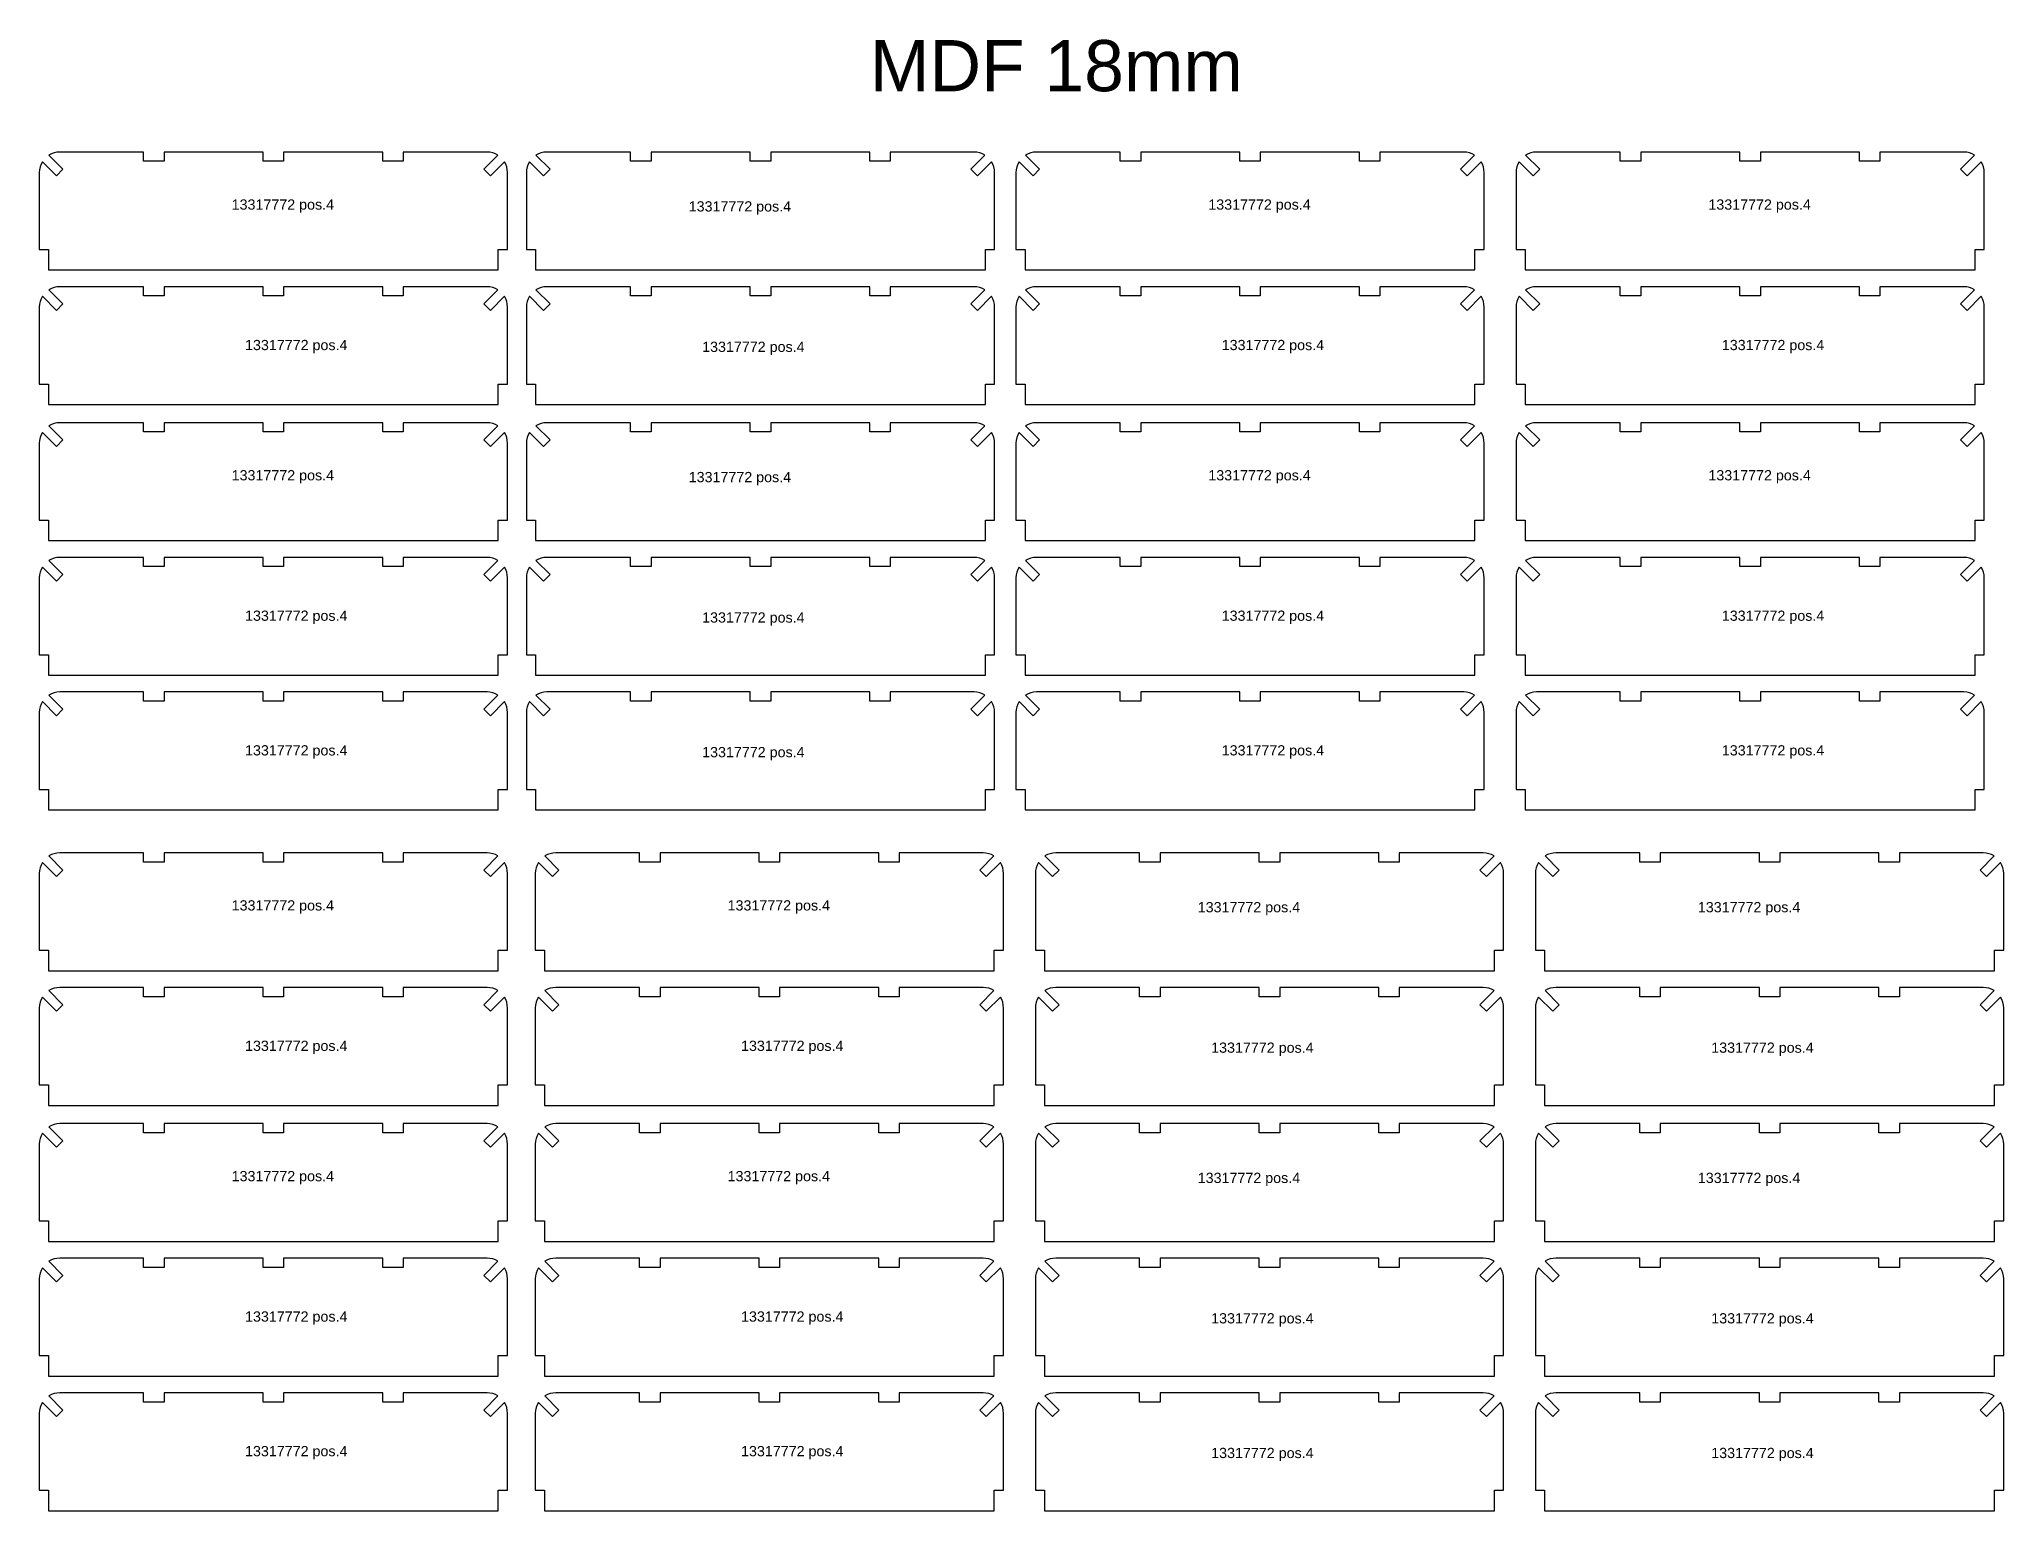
# Model space of a CAD drawing. Header units: millimetres. Extents: x 1390 to 5233, y 271 to 3149.
import ezdxf

# ---------------------------------------------------------------- set-up
doc = ezdxf.new("R2010")
doc.units = ezdxf.units.MM
doc.layers.add('13317772', color=7, linetype='Continuous')
doc.layers.add('Texto', color=3, linetype='Continuous')
doc.styles.get("Standard").update_dxf_attribs({"font": 'arial.ttf'})

msp = doc.modelspace()

# ---------------------------------------------------------------- linework, layer by layer
at = {"layer": '13317772'}
for points in [[(1828.4, 2910.1), (1828.4, 2928.1), (1634.4, 2928.1), (1634.4, 2910.1), (1594.4, 2910.1), (1594.4, 2928.1), (1430.4, 2928.1, 0.140528), (1409.2, 2922), (1436.8, 2894.5), (1424.1, 2881.8), (1396.5, 2909.3, 0.140528), (1390.4, 2888.1), (1390.4, 2737.6), (1408.4, 2737.6), (1408.4, 2697.6), (2288.4, 2697.6), (2288.4, 2737.6), (2306.4, 2737.6), (2306.4, 2888.1, 0.140528), (2300.3, 2909.3), (2272.8, 2881.8), (2260.1, 2894.5), (2287.6, 2922, 0.140528), (2266.4, 2928.1), (2102.4, 2928.1), (2102.4, 2910.1), (2062.4, 2910.1), (2062.4, 2928.1), (1868.4, 2928.1), (1868.4, 2910.1)], [(2781.2, 2910.1), (2781.2, 2928.1), (2587.2, 2928.1), (2587.2, 2910.1), (2547.2, 2910.1), (2547.2, 2928.1), (2383.2, 2928.1, 0.140528), (2362, 2922), (2389.6, 2894.5), (2376.8, 2881.8), (2349.3, 2909.3, 0.140528), (2343.2, 2888.1), (2343.2, 2737.6), (2361.2, 2737.6), (2361.2, 2697.6), (3241.2, 2697.6), (3241.2, 2737.6), (3259.2, 2737.6), (3259.2, 2888.1, 0.140528), (3253.1, 2909.3), (3225.6, 2881.8), (3212.8, 2894.5), (3240.4, 2922, 0.140528), (3219.2, 2928.1), (3055.2, 2928.1), (3055.2, 2910.1), (3015.2, 2910.1), (3015.2, 2928.1), (2821.2, 2928.1), (2821.2, 2910.1)], [(3739, 2910.1), (3739, 2928.1), (3545, 2928.1), (3545, 2910.1), (3505, 2910.1), (3505, 2928.1), (3341, 2928.1, 0.140528), (3319.8, 2922), (3347.4, 2894.5), (3334.6, 2881.8), (3307.1, 2909.3, 0.140528), (3301, 2888.1), (3301, 2737.6), (3319, 2737.6), (3319, 2697.6), (4199, 2697.6), (4199, 2737.6), (4217, 2737.6), (4217, 2888.1, 0.140528), (4210.9, 2909.3), (4183.4, 2881.8), (4170.6, 2894.5), (4198.2, 2922, 0.140528), (4177, 2928.1), (4013, 2928.1), (4013, 2910.1), (3973, 2910.1), (3973, 2928.1), (3779, 2928.1), (3779, 2910.1)], [(4717.3, 2910.1), (4717.3, 2928.1), (4523.3, 2928.1), (4523.3, 2910.1), (4483.3, 2910.1), (4483.3, 2928.1), (4319.3, 2928.1, 0.140528), (4298.1, 2922), (4325.7, 2894.5), (4313, 2881.8), (4285.4, 2909.3, 0.140528), (4279.3, 2888.1), (4279.3, 2737.6), (4297.3, 2737.6), (4297.3, 2697.6), (5177.3, 2697.6), (5177.3, 2737.6), (5195.3, 2737.6), (5195.3, 2888.1, 0.140528), (5189.3, 2909.3), (5161.7, 2881.8), (5149, 2894.5), (5176.5, 2922, 0.140528), (5155.3, 2928.1), (4991.3, 2928.1), (4991.3, 2910.1), (4951.3, 2910.1), (4951.3, 2928.1), (4757.3, 2928.1), (4757.3, 2910.1)], [(1828.4, 2646.9), (1828.4, 2664.9), (1634.4, 2664.9), (1634.4, 2646.9), (1594.4, 2646.9), (1594.4, 2664.9), (1430.4, 2664.9, 0.140528), (1409.2, 2658.8), (1436.8, 2631.2), (1424.1, 2618.5), (1396.5, 2646.1, 0.140528), (1390.4, 2624.9), (1390.4, 2474.4), (1408.4, 2474.4), (1408.4, 2434.4), (2288.4, 2434.4), (2288.4, 2474.4), (2306.4, 2474.4), (2306.4, 2624.9, 0.140528), (2300.3, 2646.1), (2272.8, 2618.5), (2260.1, 2631.2), (2287.6, 2658.8, 0.140528), (2266.4, 2664.9), (2102.4, 2664.9), (2102.4, 2646.9), (2062.4, 2646.9), (2062.4, 2664.9), (1868.4, 2664.9), (1868.4, 2646.9)], [(2781.2, 2646.9), (2781.2, 2664.9), (2587.2, 2664.9), (2587.2, 2646.9), (2547.2, 2646.9), (2547.2, 2664.9), (2383.2, 2664.9, 0.140528), (2362, 2658.8), (2389.6, 2631.2), (2376.8, 2618.5), (2349.3, 2646.1, 0.140528), (2343.2, 2624.9), (2343.2, 2474.4), (2361.2, 2474.4), (2361.2, 2434.4), (3241.2, 2434.4), (3241.2, 2474.4), (3259.2, 2474.4), (3259.2, 2624.9, 0.140528), (3253.1, 2646.1), (3225.6, 2618.5), (3212.8, 2631.2), (3240.4, 2658.8, 0.140528), (3219.2, 2664.9), (3055.2, 2664.9), (3055.2, 2646.9), (3015.2, 2646.9), (3015.2, 2664.9), (2821.2, 2664.9), (2821.2, 2646.9)], [(3739, 2646.9), (3739, 2664.9), (3545, 2664.9), (3545, 2646.9), (3505, 2646.9), (3505, 2664.9), (3341, 2664.9, 0.140528), (3319.8, 2658.8), (3347.4, 2631.2), (3334.6, 2618.5), (3307.1, 2646.1, 0.140528), (3301, 2624.9), (3301, 2474.4), (3319, 2474.4), (3319, 2434.4), (4199, 2434.4), (4199, 2474.4), (4217, 2474.4), (4217, 2624.9, 0.140528), (4210.9, 2646.1), (4183.4, 2618.5), (4170.6, 2631.2), (4198.2, 2658.8, 0.140528), (4177, 2664.9), (4013, 2664.9), (4013, 2646.9), (3973, 2646.9), (3973, 2664.9), (3779, 2664.9), (3779, 2646.9)], [(4717.3, 2646.9), (4717.3, 2664.9), (4523.3, 2664.9), (4523.3, 2646.9), (4483.3, 2646.9), (4483.3, 2664.9), (4319.3, 2664.9, 0.140528), (4298.1, 2658.8), (4325.7, 2631.2), (4313, 2618.5), (4285.4, 2646.1, 0.140528), (4279.3, 2624.9), (4279.3, 2474.4), (4297.3, 2474.4), (4297.3, 2434.4), (5177.3, 2434.4), (5177.3, 2474.4), (5195.3, 2474.4), (5195.3, 2624.9, 0.140528), (5189.3, 2646.1), (5161.7, 2618.5), (5149, 2631.2), (5176.5, 2658.8, 0.140528), (5155.3, 2664.9), (4991.3, 2664.9), (4991.3, 2646.9), (4951.3, 2646.9), (4951.3, 2664.9), (4757.3, 2664.9), (4757.3, 2646.9)], [(1828.4, 2380.8), (1828.4, 2398.8), (1634.4, 2398.8), (1634.4, 2380.8), (1594.4, 2380.8), (1594.4, 2398.8), (1430.4, 2398.8, 0.140528), (1409.2, 2392.7), (1436.8, 2365.1), (1424.1, 2352.4), (1396.5, 2380, 0.140528), (1390.4, 2358.8), (1390.4, 2208.3), (1408.4, 2208.3), (1408.4, 2168.3), (2288.4, 2168.3), (2288.4, 2208.3), (2306.4, 2208.3), (2306.4, 2358.8, 0.140528), (2300.3, 2380), (2272.8, 2352.4), (2260.1, 2365.1), (2287.6, 2392.7, 0.140528), (2266.4, 2398.8), (2102.4, 2398.8), (2102.4, 2380.8), (2062.4, 2380.8), (2062.4, 2398.8), (1868.4, 2398.8), (1868.4, 2380.8)], [(2781.2, 2380.8), (2781.2, 2398.8), (2587.2, 2398.8), (2587.2, 2380.8), (2547.2, 2380.8), (2547.2, 2398.8), (2383.2, 2398.8, 0.140528), (2362, 2392.7), (2389.6, 2365.1), (2376.8, 2352.4), (2349.3, 2380, 0.140528), (2343.2, 2358.8), (2343.2, 2208.3), (2361.2, 2208.3), (2361.2, 2168.3), (3241.2, 2168.3), (3241.2, 2208.3), (3259.2, 2208.3), (3259.2, 2358.8, 0.140528), (3253.1, 2380), (3225.6, 2352.4), (3212.8, 2365.1), (3240.4, 2392.7, 0.140528), (3219.2, 2398.8), (3055.2, 2398.8), (3055.2, 2380.8), (3015.2, 2380.8), (3015.2, 2398.8), (2821.2, 2398.8), (2821.2, 2380.8)], [(3739, 2380.8), (3739, 2398.8), (3545, 2398.8), (3545, 2380.8), (3505, 2380.8), (3505, 2398.8), (3341, 2398.8, 0.140528), (3319.8, 2392.7), (3347.4, 2365.1), (3334.6, 2352.4), (3307.1, 2380, 0.140528), (3301, 2358.8), (3301, 2208.3), (3319, 2208.3), (3319, 2168.3), (4199, 2168.3), (4199, 2208.3), (4217, 2208.3), (4217, 2358.8, 0.140528), (4210.9, 2380), (4183.4, 2352.4), (4170.6, 2365.1), (4198.2, 2392.7, 0.140528), (4177, 2398.8), (4013, 2398.8), (4013, 2380.8), (3973, 2380.8), (3973, 2398.8), (3779, 2398.8), (3779, 2380.8)], [(4717.3, 2380.8), (4717.3, 2398.8), (4523.3, 2398.8), (4523.3, 2380.8), (4483.3, 2380.8), (4483.3, 2398.8), (4319.3, 2398.8, 0.140528), (4298.1, 2392.7), (4325.7, 2365.1), (4313, 2352.4), (4285.4, 2380, 0.140528), (4279.3, 2358.8), (4279.3, 2208.3), (4297.3, 2208.3), (4297.3, 2168.3), (5177.3, 2168.3), (5177.3, 2208.3), (5195.3, 2208.3), (5195.3, 2358.8, 0.140528), (5189.3, 2380), (5161.7, 2352.4), (5149, 2365.1), (5176.5, 2392.7, 0.140528), (5155.3, 2398.8), (4991.3, 2398.8), (4991.3, 2380.8), (4951.3, 2380.8), (4951.3, 2398.8), (4757.3, 2398.8), (4757.3, 2380.8)], [(1828.4, 2117.5), (1828.4, 2135.5), (1634.4, 2135.5), (1634.4, 2117.5), (1594.4, 2117.5), (1594.4, 2135.5), (1430.4, 2135.5, 0.140528), (1409.2, 2129.4), (1436.8, 2101.9), (1424.1, 2089.2), (1396.5, 2116.7, 0.140528), (1390.4, 2095.5), (1390.4, 1945), (1408.4, 1945), (1408.4, 1905), (2288.4, 1905), (2288.4, 1945), (2306.4, 1945), (2306.4, 2095.5, 0.140528), (2300.3, 2116.7), (2272.8, 2089.2), (2260.1, 2101.9), (2287.6, 2129.4, 0.140528), (2266.4, 2135.5), (2102.4, 2135.5), (2102.4, 2117.5), (2062.4, 2117.5), (2062.4, 2135.5), (1868.4, 2135.5), (1868.4, 2117.5)], [(2781.2, 2117.5), (2781.2, 2135.5), (2587.2, 2135.5), (2587.2, 2117.5), (2547.2, 2117.5), (2547.2, 2135.5), (2383.2, 2135.5, 0.140528), (2362, 2129.4), (2389.6, 2101.9), (2376.8, 2089.2), (2349.3, 2116.7, 0.140528), (2343.2, 2095.5), (2343.2, 1945), (2361.2, 1945), (2361.2, 1905), (3241.2, 1905), (3241.2, 1945), (3259.2, 1945), (3259.2, 2095.5, 0.140528), (3253.1, 2116.7), (3225.6, 2089.2), (3212.8, 2101.9), (3240.4, 2129.4, 0.140528), (3219.2, 2135.5), (3055.2, 2135.5), (3055.2, 2117.5), (3015.2, 2117.5), (3015.2, 2135.5), (2821.2, 2135.5), (2821.2, 2117.5)], [(3739, 2117.5), (3739, 2135.5), (3545, 2135.5), (3545, 2117.5), (3505, 2117.5), (3505, 2135.5), (3341, 2135.5, 0.140528), (3319.8, 2129.4), (3347.4, 2101.9), (3334.6, 2089.2), (3307.1, 2116.7, 0.140528), (3301, 2095.5), (3301, 1945), (3319, 1945), (3319, 1905), (4199, 1905), (4199, 1945), (4217, 1945), (4217, 2095.5, 0.140528), (4210.9, 2116.7), (4183.4, 2089.2), (4170.6, 2101.9), (4198.2, 2129.4, 0.140528), (4177, 2135.5), (4013, 2135.5), (4013, 2117.5), (3973, 2117.5), (3973, 2135.5), (3779, 2135.5), (3779, 2117.5)], [(4717.3, 2117.5), (4717.3, 2135.5), (4523.3, 2135.5), (4523.3, 2117.5), (4483.3, 2117.5), (4483.3, 2135.5), (4319.3, 2135.5, 0.140528), (4298.1, 2129.4), (4325.7, 2101.9), (4313, 2089.2), (4285.4, 2116.7, 0.140528), (4279.3, 2095.5), (4279.3, 1945), (4297.3, 1945), (4297.3, 1905), (5177.3, 1905), (5177.3, 1945), (5195.3, 1945), (5195.3, 2095.5, 0.140528), (5189.3, 2116.7), (5161.7, 2089.2), (5149, 2101.9), (5176.5, 2129.4, 0.140528), (5155.3, 2135.5), (4991.3, 2135.5), (4991.3, 2117.5), (4951.3, 2117.5), (4951.3, 2135.5), (4757.3, 2135.5), (4757.3, 2117.5)], [(1828.4, 1854.3), (1828.4, 1872.3), (1634.4, 1872.3), (1634.4, 1854.3), (1594.4, 1854.3), (1594.4, 1872.3), (1430.4, 1872.3, 0.140528), (1409.2, 1866.2), (1436.8, 1838.6), (1424.1, 1825.9), (1396.5, 1853.5, 0.140528), (1390.4, 1832.3), (1390.4, 1681.8), (1408.4, 1681.8), (1408.4, 1641.8), (2288.4, 1641.8), (2288.4, 1681.8), (2306.4, 1681.8), (2306.4, 1832.3, 0.140528), (2300.3, 1853.5), (2272.8, 1825.9), (2260.1, 1838.6), (2287.6, 1866.2, 0.140528), (2266.4, 1872.3), (2102.4, 1872.3), (2102.4, 1854.3), (2062.4, 1854.3), (2062.4, 1872.3), (1868.4, 1872.3), (1868.4, 1854.3)], [(2781.2, 1854.3), (2781.2, 1872.3), (2587.2, 1872.3), (2587.2, 1854.3), (2547.2, 1854.3), (2547.2, 1872.3), (2383.2, 1872.3, 0.140528), (2362, 1866.2), (2389.6, 1838.6), (2376.8, 1825.9), (2349.3, 1853.5, 0.140528), (2343.2, 1832.3), (2343.2, 1681.8), (2361.2, 1681.8), (2361.2, 1641.8), (3241.2, 1641.8), (3241.2, 1681.8), (3259.2, 1681.8), (3259.2, 1832.3, 0.140528), (3253.1, 1853.5), (3225.6, 1825.9), (3212.8, 1838.6), (3240.4, 1866.2, 0.140528), (3219.2, 1872.3), (3055.2, 1872.3), (3055.2, 1854.3), (3015.2, 1854.3), (3015.2, 1872.3), (2821.2, 1872.3), (2821.2, 1854.3)], [(3739, 1854.3), (3739, 1872.3), (3545, 1872.3), (3545, 1854.3), (3505, 1854.3), (3505, 1872.3), (3341, 1872.3, 0.140528), (3319.8, 1866.2), (3347.4, 1838.6), (3334.6, 1825.9), (3307.1, 1853.5, 0.140528), (3301, 1832.3), (3301, 1681.8), (3319, 1681.8), (3319, 1641.8), (4199, 1641.8), (4199, 1681.8), (4217, 1681.8), (4217, 1832.3, 0.140528), (4210.9, 1853.5), (4183.4, 1825.9), (4170.6, 1838.6), (4198.2, 1866.2, 0.140528), (4177, 1872.3), (4013, 1872.3), (4013, 1854.3), (3973, 1854.3), (3973, 1872.3), (3779, 1872.3), (3779, 1854.3)], [(4717.3, 1854.3), (4717.3, 1872.3), (4523.3, 1872.3), (4523.3, 1854.3), (4483.3, 1854.3), (4483.3, 1872.3), (4319.3, 1872.3, 0.140528), (4298.1, 1866.2), (4325.7, 1838.6), (4313, 1825.9), (4285.4, 1853.5, 0.140528), (4279.3, 1832.3), (4279.3, 1681.8), (4297.3, 1681.8), (4297.3, 1641.8), (5177.3, 1641.8), (5177.3, 1681.8), (5195.3, 1681.8), (5195.3, 1832.3, 0.140528), (5189.3, 1853.5), (5161.7, 1825.9), (5149, 1838.6), (5176.5, 1866.2, 0.140528), (5155.3, 1872.3), (4991.3, 1872.3), (4991.3, 1854.3), (4951.3, 1854.3), (4951.3, 1872.3), (4757.3, 1872.3), (4757.3, 1854.3)], [(1828.4, 1539.6), (1828.4, 1557.6), (1634.4, 1557.6), (1634.4, 1539.6), (1594.4, 1539.6), (1594.4, 1557.6), (1430.4, 1557.6, 0.140528), (1409.2, 1551.6), (1436.8, 1524), (1424.1, 1511.3), (1396.5, 1538.8, 0.140528), (1390.4, 1517.6), (1390.4, 1367.1), (1408.4, 1367.1), (1408.4, 1327.1), (2288.4, 1327.1), (2288.4, 1367.1), (2306.4, 1367.1), (2306.4, 1517.6, 0.140528), (2300.3, 1538.8), (2272.8, 1511.3), (2260.1, 1524), (2287.6, 1551.6, 0.140528), (2266.4, 1557.6), (2102.4, 1557.6), (2102.4, 1539.6), (2062.4, 1539.6), (2062.4, 1557.6), (1868.4, 1557.6), (1868.4, 1539.6)], [(2798.7, 1539.6), (2798.7, 1557.6), (2604.7, 1557.6), (2604.7, 1539.6), (2564.7, 1539.6), (2564.7, 1557.6), (2400.7, 1557.6, 0.140528), (2379.5, 1551.6), (2407, 1524), (2394.3, 1511.3), (2366.7, 1538.8, 0.140528), (2360.7, 1517.6), (2360.7, 1367.1), (2378.7, 1367.1), (2378.7, 1327.1), (3258.7, 1327.1), (3258.7, 1367.1), (3276.7, 1367.1), (3276.7, 1517.6, 0.140528), (3270.6, 1538.8), (3243, 1511.3), (3230.3, 1524), (3257.9, 1551.6, 0.140528), (3236.7, 1557.6), (3072.7, 1557.6), (3072.7, 1539.6), (3032.7, 1539.6), (3032.7, 1557.6), (2838.7, 1557.6), (2838.7, 1539.6)], [(3777, 1539.6), (3777, 1557.6), (3583, 1557.6), (3583, 1539.6), (3543, 1539.6), (3543, 1557.6), (3379, 1557.6, 0.140528), (3357.8, 1551.6), (3385.4, 1524), (3372.6, 1511.3), (3345.1, 1538.8, 0.140528), (3339, 1517.6), (3339, 1367.1), (3357, 1367.1), (3357, 1327.1), (4237, 1327.1), (4237, 1367.1), (4255, 1367.1), (4255, 1517.6, 0.140528), (4248.9, 1538.8), (4221.4, 1511.3), (4208.6, 1524), (4236.2, 1551.6, 0.140528), (4215, 1557.6), (4051, 1557.6), (4051, 1539.6), (4011, 1539.6), (4011, 1557.6), (3817, 1557.6), (3817, 1539.6)], [(4755.3, 1539.6), (4755.3, 1557.6), (4561.3, 1557.6), (4561.3, 1539.6), (4521.3, 1539.6), (4521.3, 1557.6), (4357.3, 1557.6, 0.140528), (4336.1, 1551.6), (4363.7, 1524), (4351, 1511.3), (4323.4, 1538.8, 0.140528), (4317.3, 1517.6), (4317.3, 1367.1), (4335.3, 1367.1), (4335.3, 1327.1), (5215.3, 1327.1), (5215.3, 1367.1), (5233.3, 1367.1), (5233.3, 1517.6, 0.140528), (5227.2, 1538.8), (5199.7, 1511.3), (5187, 1524), (5214.5, 1551.6, 0.140528), (5193.3, 1557.6), (5029.3, 1557.6), (5029.3, 1539.6), (4989.3, 1539.6), (4989.3, 1557.6), (4795.3, 1557.6), (4795.3, 1539.6)], [(1828.4, 1276.4), (1828.4, 1294.4), (1634.4, 1294.4), (1634.4, 1276.4), (1594.4, 1276.4), (1594.4, 1294.4), (1430.4, 1294.4, 0.140528), (1409.2, 1288.3), (1436.8, 1260.8), (1424.1, 1248), (1396.5, 1275.6, 0.140528), (1390.4, 1254.4), (1390.4, 1103.9), (1408.4, 1103.9), (1408.4, 1063.9), (2288.4, 1063.9), (2288.4, 1103.9), (2306.4, 1103.9), (2306.4, 1254.4, 0.140528), (2300.3, 1275.6), (2272.8, 1248), (2260.1, 1260.8), (2287.6, 1288.3, 0.140528), (2266.4, 1294.4), (2102.4, 1294.4), (2102.4, 1276.4), (2062.4, 1276.4), (2062.4, 1294.4), (1868.4, 1294.4), (1868.4, 1276.4)], [(2798.7, 1276.4), (2798.7, 1294.4), (2604.7, 1294.4), (2604.7, 1276.4), (2564.7, 1276.4), (2564.7, 1294.4), (2400.7, 1294.4, 0.140528), (2379.5, 1288.3), (2407, 1260.8), (2394.3, 1248), (2366.7, 1275.6, 0.140528), (2360.7, 1254.4), (2360.7, 1103.9), (2378.7, 1103.9), (2378.7, 1063.9), (3258.7, 1063.9), (3258.7, 1103.9), (3276.7, 1103.9), (3276.7, 1254.4, 0.140528), (3270.6, 1275.6), (3243, 1248), (3230.3, 1260.8), (3257.9, 1288.3, 0.140528), (3236.7, 1294.4), (3072.7, 1294.4), (3072.7, 1276.4), (3032.7, 1276.4), (3032.7, 1294.4), (2838.7, 1294.4), (2838.7, 1276.4)], [(3777, 1276.4), (3777, 1294.4), (3583, 1294.4), (3583, 1276.4), (3543, 1276.4), (3543, 1294.4), (3379, 1294.4, 0.140528), (3357.8, 1288.3), (3385.4, 1260.8), (3372.6, 1248), (3345.1, 1275.6, 0.140528), (3339, 1254.4), (3339, 1103.9), (3357, 1103.9), (3357, 1063.9), (4237, 1063.9), (4237, 1103.9), (4255, 1103.9), (4255, 1254.4, 0.140528), (4248.9, 1275.6), (4221.4, 1248), (4208.6, 1260.8), (4236.2, 1288.3, 0.140528), (4215, 1294.4), (4051, 1294.4), (4051, 1276.4), (4011, 1276.4), (4011, 1294.4), (3817, 1294.4), (3817, 1276.4)], [(4755.3, 1276.4), (4755.3, 1294.4), (4561.3, 1294.4), (4561.3, 1276.4), (4521.3, 1276.4), (4521.3, 1294.4), (4357.3, 1294.4, 0.140528), (4336.1, 1288.3), (4363.7, 1260.8), (4351, 1248), (4323.4, 1275.6, 0.140528), (4317.3, 1254.4), (4317.3, 1103.9), (4335.3, 1103.9), (4335.3, 1063.9), (5215.3, 1063.9), (5215.3, 1103.9), (5233.3, 1103.9), (5233.3, 1254.4, 0.140528), (5227.2, 1275.6), (5199.7, 1248), (5187, 1260.8), (5214.5, 1288.3, 0.140528), (5193.3, 1294.4), (5029.3, 1294.4), (5029.3, 1276.4), (4989.3, 1276.4), (4989.3, 1294.4), (4795.3, 1294.4), (4795.3, 1276.4)], [(1828.4, 1010.3), (1828.4, 1028.3), (1634.4, 1028.3), (1634.4, 1010.3), (1594.4, 1010.3), (1594.4, 1028.3), (1430.4, 1028.3, 0.140528), (1409.2, 1022.2), (1436.8, 994.7), (1424.1, 981.9), (1396.5, 1009.5, 0.140528), (1390.4, 988.3), (1390.4, 837.8), (1408.4, 837.8), (1408.4, 797.8), (2288.4, 797.8), (2288.4, 837.8), (2306.4, 837.8), (2306.4, 988.3, 0.140528), (2300.3, 1009.5), (2272.8, 981.9), (2260.1, 994.7), (2287.6, 1022.2, 0.140528), (2266.4, 1028.3), (2102.4, 1028.3), (2102.4, 1010.3), (2062.4, 1010.3), (2062.4, 1028.3), (1868.4, 1028.3), (1868.4, 1010.3)], [(2798.7, 1010.3), (2798.7, 1028.3), (2604.7, 1028.3), (2604.7, 1010.3), (2564.7, 1010.3), (2564.7, 1028.3), (2400.7, 1028.3, 0.140528), (2379.5, 1022.2), (2407, 994.7), (2394.3, 981.9), (2366.7, 1009.5, 0.140528), (2360.7, 988.3), (2360.7, 837.8), (2378.7, 837.8), (2378.7, 797.8), (3258.7, 797.8), (3258.7, 837.8), (3276.7, 837.8), (3276.7, 988.3, 0.140528), (3270.6, 1009.5), (3243, 981.9), (3230.3, 994.7), (3257.9, 1022.2, 0.140528), (3236.7, 1028.3), (3072.7, 1028.3), (3072.7, 1010.3), (3032.7, 1010.3), (3032.7, 1028.3), (2838.7, 1028.3), (2838.7, 1010.3)], [(3777, 1010.3), (3777, 1028.3), (3583, 1028.3), (3583, 1010.3), (3543, 1010.3), (3543, 1028.3), (3379, 1028.3, 0.140528), (3357.8, 1022.2), (3385.4, 994.7), (3372.6, 981.9), (3345.1, 1009.5, 0.140528), (3339, 988.3), (3339, 837.8), (3357, 837.8), (3357, 797.8), (4237, 797.8), (4237, 837.8), (4255, 837.8), (4255, 988.3, 0.140528), (4248.9, 1009.5), (4221.4, 981.9), (4208.6, 994.7), (4236.2, 1022.2, 0.140528), (4215, 1028.3), (4051, 1028.3), (4051, 1010.3), (4011, 1010.3), (4011, 1028.3), (3817, 1028.3), (3817, 1010.3)], [(4755.3, 1010.3), (4755.3, 1028.3), (4561.3, 1028.3), (4561.3, 1010.3), (4521.3, 1010.3), (4521.3, 1028.3), (4357.3, 1028.3, 0.140528), (4336.1, 1022.2), (4363.7, 994.7), (4351, 981.9), (4323.4, 1009.5, 0.140528), (4317.3, 988.3), (4317.3, 837.8), (4335.3, 837.8), (4335.3, 797.8), (5215.3, 797.8), (5215.3, 837.8), (5233.3, 837.8), (5233.3, 988.3, 0.140528), (5227.2, 1009.5), (5199.7, 981.9), (5187, 994.7), (5214.5, 1022.2, 0.140528), (5193.3, 1028.3), (5029.3, 1028.3), (5029.3, 1010.3), (4989.3, 1010.3), (4989.3, 1028.3), (4795.3, 1028.3), (4795.3, 1010.3)], [(1828.4, 747), (1828.4, 765), (1634.4, 765), (1634.4, 747), (1594.4, 747), (1594.4, 765), (1430.4, 765, 0.140528), (1409.2, 759), (1436.8, 731.4), (1424.1, 718.7), (1396.5, 746.2, 0.140528), (1390.4, 725), (1390.4, 574.5), (1408.4, 574.5), (1408.4, 534.5), (2288.4, 534.5), (2288.4, 574.5), (2306.4, 574.5), (2306.4, 725, 0.140528), (2300.3, 746.2), (2272.8, 718.7), (2260.1, 731.4), (2287.6, 759, 0.140528), (2266.4, 765), (2102.4, 765), (2102.4, 747), (2062.4, 747), (2062.4, 765), (1868.4, 765), (1868.4, 747)], [(2798.7, 747), (2798.7, 765), (2604.7, 765), (2604.7, 747), (2564.7, 747), (2564.7, 765), (2400.7, 765, 0.140528), (2379.5, 759), (2407, 731.4), (2394.3, 718.7), (2366.7, 746.2, 0.140528), (2360.7, 725), (2360.7, 574.5), (2378.7, 574.5), (2378.7, 534.5), (3258.7, 534.5), (3258.7, 574.5), (3276.7, 574.5), (3276.7, 725, 0.140528), (3270.6, 746.2), (3243, 718.7), (3230.3, 731.4), (3257.9, 759, 0.140528), (3236.7, 765), (3072.7, 765), (3072.7, 747), (3032.7, 747), (3032.7, 765), (2838.7, 765), (2838.7, 747)], [(3777, 747), (3777, 765), (3583, 765), (3583, 747), (3543, 747), (3543, 765), (3379, 765, 0.140528), (3357.8, 759), (3385.4, 731.4), (3372.6, 718.7), (3345.1, 746.2, 0.140528), (3339, 725), (3339, 574.5), (3357, 574.5), (3357, 534.5), (4237, 534.5), (4237, 574.5), (4255, 574.5), (4255, 725, 0.140528), (4248.9, 746.2), (4221.4, 718.7), (4208.6, 731.4), (4236.2, 759, 0.140528), (4215, 765), (4051, 765), (4051, 747), (4011, 747), (4011, 765), (3817, 765), (3817, 747)], [(4755.3, 747), (4755.3, 765), (4561.3, 765), (4561.3, 747), (4521.3, 747), (4521.3, 765), (4357.3, 765, 0.140528), (4336.1, 759), (4363.7, 731.4), (4351, 718.7), (4323.4, 746.2, 0.140528), (4317.3, 725), (4317.3, 574.5), (4335.3, 574.5), (4335.3, 534.5), (5215.3, 534.5), (5215.3, 574.5), (5233.3, 574.5), (5233.3, 725, 0.140528), (5227.2, 746.2), (5199.7, 718.7), (5187, 731.4), (5214.5, 759, 0.140528), (5193.3, 765), (5029.3, 765), (5029.3, 747), (4989.3, 747), (4989.3, 765), (4795.3, 765), (4795.3, 747)], [(1828.4, 483.8), (1828.4, 501.8), (1634.4, 501.8), (1634.4, 483.8), (1594.4, 483.8), (1594.4, 501.8), (1430.4, 501.8, 0.140528), (1409.2, 495.7), (1436.8, 468.1), (1424.1, 455.4), (1396.5, 483, 0.140528), (1390.4, 461.8), (1390.4, 311.3), (1408.4, 311.3), (1408.4, 271.3), (2288.4, 271.3), (2288.4, 311.3), (2306.4, 311.3), (2306.4, 461.8, 0.140528), (2300.3, 483), (2272.8, 455.4), (2260.1, 468.1), (2287.6, 495.7, 0.140528), (2266.4, 501.8), (2102.4, 501.8), (2102.4, 483.8), (2062.4, 483.8), (2062.4, 501.8), (1868.4, 501.8), (1868.4, 483.8)], [(2798.7, 483.8), (2798.7, 501.8), (2604.7, 501.8), (2604.7, 483.8), (2564.7, 483.8), (2564.7, 501.8), (2400.7, 501.8, 0.140528), (2379.5, 495.7), (2407, 468.1), (2394.3, 455.4), (2366.7, 483, 0.140528), (2360.7, 461.8), (2360.7, 311.3), (2378.7, 311.3), (2378.7, 271.3), (3258.7, 271.3), (3258.7, 311.3), (3276.7, 311.3), (3276.7, 461.8, 0.140528), (3270.6, 483), (3243, 455.4), (3230.3, 468.1), (3257.9, 495.7, 0.140528), (3236.7, 501.8), (3072.7, 501.8), (3072.7, 483.8), (3032.7, 483.8), (3032.7, 501.8), (2838.7, 501.8), (2838.7, 483.8)], [(3777, 483.8), (3777, 501.8), (3583, 501.8), (3583, 483.8), (3543, 483.8), (3543, 501.8), (3379, 501.8, 0.140528), (3357.8, 495.7), (3385.4, 468.1), (3372.6, 455.4), (3345.1, 483, 0.140528), (3339, 461.8), (3339, 311.3), (3357, 311.3), (3357, 271.3), (4237, 271.3), (4237, 311.3), (4255, 311.3), (4255, 461.8, 0.140528), (4248.9, 483), (4221.4, 455.4), (4208.6, 468.1), (4236.2, 495.7, 0.140528), (4215, 501.8), (4051, 501.8), (4051, 483.8), (4011, 483.8), (4011, 501.8), (3817, 501.8), (3817, 483.8)], [(4755.3, 483.8), (4755.3, 501.8), (4561.3, 501.8), (4561.3, 483.8), (4521.3, 483.8), (4521.3, 501.8), (4357.3, 501.8, 0.140528), (4336.1, 495.7), (4363.7, 468.1), (4351, 455.4), (4323.4, 483, 0.140528), (4317.3, 461.8), (4317.3, 311.3), (4335.3, 311.3), (4335.3, 271.3), (5215.3, 271.3), (5215.3, 311.3), (5233.3, 311.3), (5233.3, 461.8, 0.140528), (5227.2, 483), (5199.7, 455.4), (5187, 468.1), (5214.5, 495.7, 0.140528), (5193.3, 501.8), (5029.3, 501.8), (5029.3, 483.8), (4989.3, 483.8), (4989.3, 501.8), (4795.3, 501.8), (4795.3, 483.8)]]:
    msp.add_lwpolyline(points, format="xyb", close=True, dxfattribs=at)

# ---------------------------------------------------------------- texts
at = {"insert": (2561.6, 3147.1), "char_height": 100, "attachment_point": 1}
msp.add_mtext_dynamic_manual_height_columns('{\\W5.34731;  } MDF 18mm', width=1589.529, gutter_width=12.5, heights=[0], dxfattribs=at)
at = {"layer": 'Texto', "char_height": 20, "attachment_point": 1}
for insert in [(1766.7, 2835.5), (2660.8, 2831.9), (3677.3, 2835.5), (4655.6, 2835.5), (1792.9, 2560.8), (2687.1, 2557.3), (3703.5, 2560.8), (4681.9, 2560.8), (1766.7, 2306.1), (3677.3, 2306.1), (4655.6, 2306.1), (2660.8, 2302.6), (1792.9, 2031.5), (2687.1, 2028), (3703.5, 2031.5), (4681.9, 2031.5), (1792.9, 1768.2), (3703.5, 1768.2), (4681.9, 1768.2), (2687.1, 1764.7), (1766.7, 1465), (2736.9, 1465), (3656.6, 1461.5), (4635, 1461.5), (1792.9, 1190.4), (2763.2, 1190.4), (3682.9, 1186.8), (4661.2, 1186.8), (1766.7, 935.6), (2736.9, 935.6), (3656.6, 932.1), (4635, 932.1), (1792.9, 661), (2763.2, 661), (3682.9, 657.5), (4661.2, 657.5), (1792.9, 397.8), (2763.2, 397.8), (3682.9, 394.2), (4661.2, 394.2)]:
    msp.add_mtext_dynamic_manual_height_columns('13317772 pos.4', width=271.263, gutter_width=12.5, heights=[0], dxfattribs=dict(at, insert=insert))

doc.saveas('drawing.dxf')
